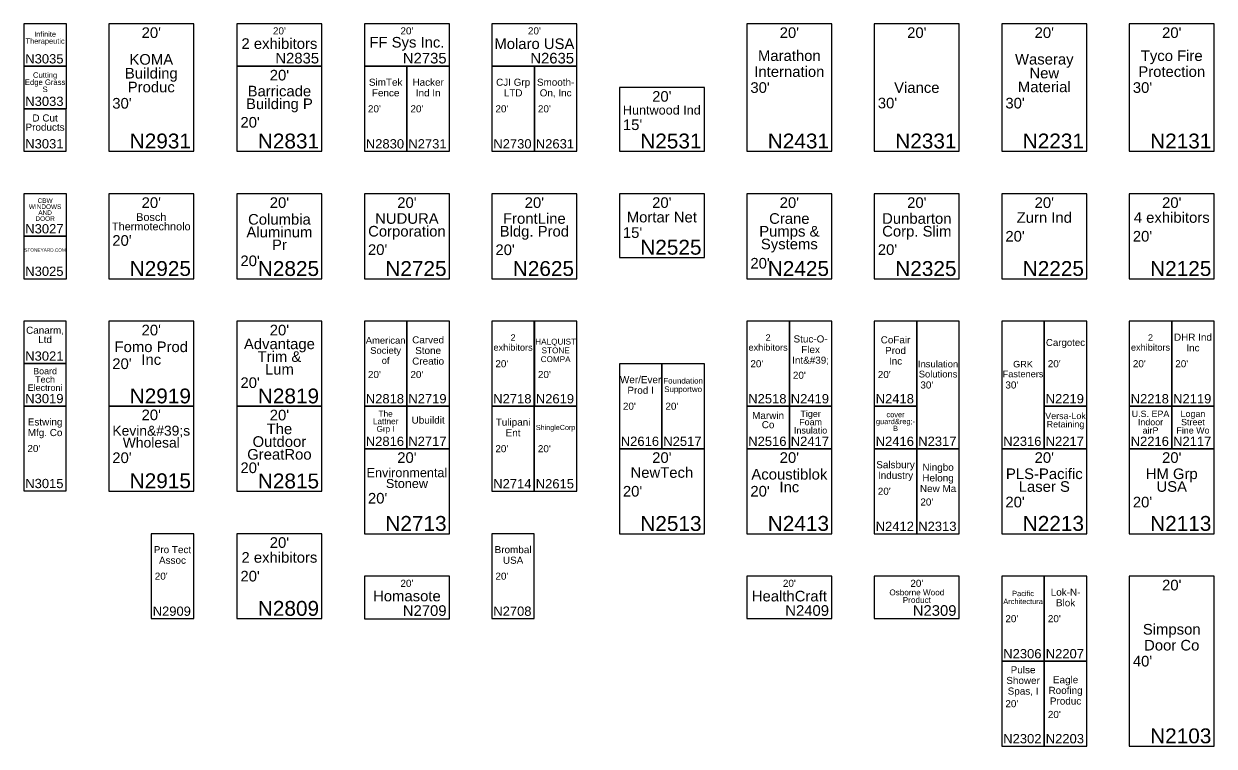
# Model space of a CAD drawing. Header units: inches. Extents: x 16728 to 32248, y 30163 to 45248.
# Drawn here: x 16728 to 20089, y 40568 to 42607 of the extents above; entities that cross this region are included whole.
import ezdxf
from ezdxf.enums import TextEntityAlignment as Align

# ---------------------------------------------------------------- set-up
doc = ezdxf.new("R2010")
doc.units = ezdxf.units.IN
doc.header["$LTSCALE"] = 144
doc.header["$MEASUREMENT"] = 0
doc.layers.get('0').update_dxf_attribs({"linetype": 'CONTINUOUS'})
for name, color, linetype in [('Expo_BoothDim', 6, 'CONTINUOUS'), ('Expo_BoothName', 7, 'CONTINUOUS'), ('Expo_BoothNumber', 4, 'CONTINUOUS'), ('Expo_BoothOutline', 5, 'CONTINUOUS')]:
    doc.layers.add(name, color=color, linetype=linetype)
doc.styles.add('Expo_Lite', font='Swis721 BT Roman.ttf')

# ---------------------------------------------------------------- blocks, each defined once
blk = doc.blocks.new('Expo10x10')
at = {"color": 0}
blk.add_lwpolyline([(0, 0), (120, 0), (120, 120), (0, 120)], close=True, dxfattribs=at)
blk = doc.blocks.new('Expo10x20')
at = {"color": 0}
blk.add_lwpolyline([(0, 0), (120, 0), (120, 240), (0, 240)], close=True, dxfattribs=at)
blk = doc.blocks.new('Expo20x20')
at = {"color": 0}
blk.add_lwpolyline([(0, 0), (240, 0), (240, 240), (0, 240)], close=True, dxfattribs=at)

msp = doc.modelspace()

# ---------------------------------------------------------------- linework, layer by layer
at = {"layer": 'Expo_BoothOutline', "color": 2}
for points in [[(16967.8, 42247.5), (17207.9, 42247.5), (17207.9, 42607.4), (16967.8, 42607.4)], [(18769.3, 42247.5), (19009.3, 42247.5), (19009.3, 42607.4), (18769.3, 42607.4)], [(19129.1, 42247.5), (19369.2, 42247.5), (19369.2, 42607.4), (19129.1, 42607.4)], [(19489.2, 42247.5), (19729.1, 42247.5), (19729.1, 42607.4), (19489.2, 42607.4)], [(19849.1, 42247.5), (20088.8, 42247.5), (20088.8, 42607.4), (19849.1, 42607.4)], [(18409.4, 42247.5), (18649.3, 42247.5), (18649.3, 42427.4), (18409.4, 42427.4)], [(16967.8, 41887.4), (17207.9, 41887.4), (17207.9, 42127.5), (16967.8, 42127.5)], [(17329.6, 41887.4), (17569.6, 41887.4), (17569.6, 42127.5), (17329.6, 42127.5)], [(17689.6, 41887.4), (17929.5, 41887.4), (17929.5, 42127.5), (17689.6, 42127.5)], [(18049.5, 41887.4), (18289.4, 41887.4), (18289.4, 42127.5), (18049.5, 42127.5)], [(18409.4, 41947.5), (18649.3, 41947.5), (18649.3, 42127.5), (18409.4, 42127.5)], [(18769.3, 41887.4), (19009.3, 41887.4), (19009.3, 42127.5), (18769.3, 42127.5)], [(19129.1, 41887.4), (19369.2, 41887.4), (19369.2, 42127.5), (19129.1, 42127.5)], [(19489.2, 41887.4), (19729.1, 41887.4), (19729.1, 42127.5), (19489.2, 42127.5)], [(19849.1, 41887.4), (20088.8, 41887.4), (20088.8, 42127.5), (19849.1, 42127.5)], [(17689.6, 41527.6), (17809.4, 41527.6), (17809.4, 41767.4), (17689.6, 41767.4)], [(17809.5, 41527.6), (17929.5, 41527.6), (17929.5, 41767.4), (17809.5, 41767.4)], [(18769.3, 41527.6), (18889.3, 41527.6), (18889.3, 41767.6), (18769.3, 41767.6)], [(18889.3, 41527.6), (19009.3, 41527.6), (19009.3, 41767.6), (18889.3, 41767.6)], [(19129.1, 41527.6), (19249.1, 41527.6), (19249.1, 41767.6), (19129.1, 41767.6)], [(19249.2, 41407.5), (19369.2, 41407.5), (19369.2, 41767.6), (19249.2, 41767.6)], [(19489.2, 41407.5), (19609, 41407.5), (19609, 41767.6), (19489.2, 41767.6)], [(19609, 41527.6), (19729, 41527.6), (19729, 41767.6), (19609, 41767.6)], [(19849.1, 41527.6), (19968.9, 41527.6), (19968.9, 41767.6), (19849.1, 41767.6)], [(19968.9, 41527.6), (20088.7, 41527.6), (20088.7, 41767.6), (19968.9, 41767.6)], [(18409.4, 41407.5), (18529.4, 41407.5), (18529.4, 41647.6), (18409.4, 41647.6)], [(18529.4, 41407.5), (18649.4, 41407.5), (18649.4, 41647.6), (18529.4, 41647.6)], [(16728.1, 41288.3), (16848, 41288.3), (16848, 41528.1), (16728.1, 41528.1)], [(17689.6, 41167.7), (17929.5, 41167.7), (17929.5, 41407.6), (17689.6, 41407.6)], [(18769.3, 41167.7), (19009.3, 41167.7), (19009.3, 41407.6), (18769.3, 41407.6)], [(19489.2, 41167.7), (19729.1, 41167.7), (19729.1, 41407.6), (19489.2, 41407.6)], [(19849.1, 41167.7), (20088.8, 41167.7), (20088.8, 41407.6), (19849.1, 41407.6)], [(17087.8, 40927.8), (17207.7, 40927.8), (17207.7, 41167.7), (17087.8, 41167.7)], [(17329.6, 40927.8), (17569.6, 40927.8), (17569.6, 41167.7), (17329.6, 41167.7)], [(18049.5, 40927.8), (18169.3, 40927.8), (18169.3, 41167.7), (18049.5, 41167.7)], [(17689.6, 40927.6), (17929.5, 40927.6), (17929.5, 41047.6), (17689.6, 41047.6)], [(18769.3, 40927.8), (19009.3, 40927.8), (19009.3, 41047.6), (18769.3, 41047.6)], [(19129.1, 40927.8), (19369.2, 40927.8), (19369.2, 41047.6), (19129.1, 41047.6)], [(19849.1, 40567.9), (20088.8, 40567.9), (20088.8, 41047.6), (19849.1, 41047.6)]]:
    msp.add_lwpolyline(points, close=True, dxfattribs=at)
at = {"layer": 'Expo_BoothOutline', "color": 5}
for points in [[(17689.6, 41407.5), (17809.4, 41407.5), (17809.4, 41527.5), (17689.6, 41527.5)], [(19849.1, 41407.5), (19968.9, 41407.5), (19968.9, 41527.5), (19849.1, 41527.5)], [(19968.9, 41407.5), (20088.7, 41407.5), (20088.7, 41527.5), (19968.9, 41527.5)]]:
    msp.add_lwpolyline(points, close=True, dxfattribs=at)

# ---------------------------------------------------------------- block references
at = {"layer": 'Expo_BoothOutline', "color": 5, "rotation": 269.9999999993303}
for p in [(16728.1, 42607.4), (16728.1, 42487.4), (16728, 42367.5), (16728.1, 42127.5), (16728.1, 42007.5), (16728, 41768.1), (16728, 41648.1), (17809.5, 41527.5), (18769.3, 41527.5), (18889.3, 41527.5), (19129.1, 41527.5), (19609, 41527.5)]:
    msp.add_blockref('Expo10x10', p, dxfattribs=at)
at = {"layer": 'Expo_BoothOutline', "color": 2, "rotation": 269.9999999993303}
for name, p in [('Expo10x20', (17329.6, 42607.4)), ('Expo10x20', (17689.6, 42607.4)), ('Expo10x20', (18049.5, 42607.4)), ('Expo20x20', (17329.6, 42487.4)), ('Expo20x20', (16967.8, 41767.6)), ('Expo20x20', (17329.6, 41767.6)), ('Expo20x20', (16967.8, 41528.1)), ('Expo20x20', (17329.6, 41527.6)), ('Expo20x20', (18409.4, 41407.5))]:
    msp.add_blockref(name, p, dxfattribs=at)
at = {"layer": 'Expo_BoothOutline', "color": 2}
for p in [(17689.6, 42247.4), (17809.6, 42247.4), (18049.5, 42247.4), (18169.5, 42247.4), (18049.3, 41527.6), (18169.5, 41527.6), (18049.3, 41287.7), (18169.3, 41287.6), (19129.1, 41167.5), (19249.2, 41167.5), (19489.2, 40807.7), (19609.2, 40807.7), (19489.2, 40567.7), (19609.2, 40567.7)]:
    msp.add_blockref('Expo10x20', p, dxfattribs=at)

# ---------------------------------------------------------------- texts
at = {"layer": 'Expo_BoothDim', "color": 6, "style": 'Expo_Lite'}
for height, p in [(30, (17087.9, 42597.4)), (20, (17449.6, 42597.4)), (20, (17809.6, 42597.4)), (20, (18169.5, 42597.4)), (30, (18889.3, 42597.4)), (30, (19249.2, 42597.4)), (30, (19609.1, 42597.4)), (30, (19968.9, 42597.4)), (30, (17449.6, 42477.4)), (30, (18529.3, 42417.4)), (30, (17087.9, 42117.5)), (30, (17449.6, 42117.5)), (30, (17809.6, 42117.5)), (30, (18169.4, 42117.5)), (30, (18529.3, 42117.5)), (30, (18889.3, 42117.5)), (30, (19249.2, 42117.5)), (30, (19609.1, 42117.5)), (30, (19968.9, 42117.5)), (30, (17087.8, 41757.6)), (30, (17449.6, 41757.6)), (30, (17087.8, 41518.1)), (30, (17449.6, 41517.6)), (30, (17809.6, 41397.6)), (30, (18529.4, 41397.5)), (30, (18889.3, 41397.6)), (30, (19609.1, 41397.6)), (30, (19968.9, 41397.6)), (30, (17449.6, 41157.7)), (20, (17809.6, 41037.6)), (20, (18889.3, 41037.6)), (20, (19249.2, 41037.6)), (30, (19968.9, 41037.6))]:
    msp.add_text("20'", height=height, dxfattribs=at).set_placement(p, align=Align.TOP_CENTER)
for s, height, p in [("30'", 30, (18779.3, 42427.4)), ("30'", 30, (19859.1, 42427.4)), ("30'", 30, (16977.8, 42383)), ("30'", 30, (19139.1, 42383.6)), ("30'", 30, (19499.2, 42383.4)), ("20'", 20, (17699.6, 42367.4)), ("20'", 20, (17819.6, 42367.4)), ("20'", 20, (18059.5, 42367.4)), ("20'", 20, (18179.5, 42367.4)), ("20'", 30, (17339.6, 42329.3)), ("15'", 30, (18419.4, 42322.4)), ("20'", 30, (16977.8, 41995.6)), ("15'", 30, (18419.4, 42017.8)), ("20'", 30, (19499.2, 42007.5)), ("20'", 30, (19859.1, 42007.5)), ("20'", 30, (17699.6, 41969.8)), ("20'", 30, (18059.5, 41969.4)), ("20'", 30, (19139.1, 41969.8)), ("20'", 30, (17339.6, 41938.1)), ("20'", 30, (18779.3, 41931.3)), ("20'", 30, (16977.8, 41647.6)), ("20'", 20, (18059.3, 41647.6)), ("20'", 20, (18779.3, 41647.6)), ("20'", 20, (19619, 41647.6)), ("20'", 20, (19859.1, 41647.6)), ("20'", 20, (19978.9, 41647.6)), ("20'", 30, (17339.6, 41594.1)), ("20'", 20, (17699.6, 41617.2)), ("20'", 20, (17819.5, 41617.1)), ("20'", 20, (18179.5, 41617.2)), ("20'", 20, (18899.3, 41615)), ("20'", 20, (19139.1, 41617.1)), ("30'", 20, (19259.2, 41587.6)), ("30'", 20, (19499.2, 41587.6)), ("20'", 20, (18419.4, 41527.6)), ("20'", 20, (18539.4, 41527.6)), ("20'", 20, (16738.1, 41408.2)), ("20'", 20, (18059.3, 41407.7)), ("20'", 20, (18179.3, 41407.6)), ("20'", 30, (16977.8, 41382.1)), ("20'", 30, (17339.6, 41353.8)), ("20'", 30, (17699.6, 41267.8)), ("20'", 30, (18419.4, 41287.5)), ("20'", 30, (18779.3, 41287.6)), ("20'", 20, (19139.1, 41287.5)), ("20'", 30, (19499.2, 41257)), ("20'", 30, (19859.1, 41256.9)), ("20'", 20, (19259.2, 41257.2)), ("20'", 20, (17097.8, 41047.8)), ("20'", 30, (17339.6, 41047.8)), ("20'", 20, (18059.5, 41047.8)), ("20'", 20, (19499.2, 40927.7)), ("20'", 20, (19619.2, 40927.7)), ("40'", 30, (19859.1, 40807.8)), ("20'", 20, (19499.2, 40687.7)), ("20'", 20, (19619.2, 40657.3))]:
    msp.add_text(s, height=height, dxfattribs=at).set_placement(p, align=Align.MIDDLE_LEFT)
at = {"layer": 'Expo_BoothName', "color": 7, "style": 'Expo_Lite'}
for s, height, p in [('Infinite', 15, (16788.1, 42578.1)), ('Therapeutic', 15, (16788.1, 42558.6)), ('2 exhibitors', 30, (17449.6, 42551.5)), ('FF Sys Inc.', 30, (17809.6, 42555.3)), ('Molaro USA', 30, (18169.5, 42551.1)), ('KOMA', 30, (17087.9, 42506.9)), ('Marathon', 30, (18889.3, 42517.4)), ('Waseray', 30, (19609.1, 42507.4)), ('Tyco Fire', 30, (19968.9, 42517.4)), ('Building', 30, (17087.9, 42467.9)), ('Internation', 30, (18889.3, 42472.4)), ('New', 30, (19609.1, 42468.4)), ('Protection', 30, (19968.9, 42472.4)), ('Edge Grass', 15.5, (16788.1, 42442.5)), ('Cutting', 15.5, (16788.1, 42462.7)), ('SimTek', 20, (17749.6, 42442.4)), ('Hacker', 20, (17869.6, 42442.4)), ('CJI Grp', 20, (18109.5, 42442.4)), ('Smooth-', 20, (18229.5, 42442.4)), ('S', 15.5, (16788.1, 42422.4)), ('Produc', 30, (17087.9, 42428.9)), ('Barricade', 30, (17449.6, 42417.5)), ('Fence', 20, (17749.6, 42412.4)), ('Ind In', 20, (17869.6, 42412.4)), ('LTD', 20, (18109.5, 42412.4)), ('On, Inc', 20, (18229.5, 42412.4)), ('Viance', 30, (19249.2, 42427.4)), ('Material', 30, (19609.1, 42429.4)), ('Building P', 30, (17449.6, 42381.5)), ('D Cut', 20, (16788, 42341.5)), ('Huntwood Ind', 25.5, (18529.3, 42363.9)), ('Products', 20, (16788, 42315.5)), ('CBW', 13, (16788.1, 42108)), ('WINDOWS', 13, (16788.1, 42091.1)), ('AND', 13, (16788.1, 42074.2)), ('DOOR', 13, (16788.1, 42057.3)), ('Thermotechnolo', 22, (17087.9, 42035.3)), ('Bosch', 22, (17087.9, 42061.7)), ('Columbia', 30, (17449.6, 42055.3)), ('NUDURA', 30, (17809.6, 42057.7)), ('FrontLine', 30, (18169.4, 42057.7)), ('Mortar Net', 30, (18529.3, 42061.6)), ('Crane', 30, (18889.3, 42057.6)), ('Dunbarton', 30, (19249.2, 42057.7)), ('Zurn Ind', 30, (19609.1, 42060.5)), ('4 exhibitors', 30, (19968.9, 42060.5)), ('Aluminum', 30, (17449.6, 42019.3)), ('Corporation', 30, (17809.6, 42021.7)), ('Bldg. Prod', 30, (18169.4, 42021.7)), ('Pumps &', 30, (18889.3, 42021.6)), ('Corp. Slim', 30, (19249.2, 42021.7)), ('Pr', 30, (17449.6, 41983.3)), ('Systems', 30, (18889.3, 41985.6)), ('STONEYARD.COM', 9.5, (16788.1, 41968.5)), ('Canarm,', 20, (16788, 41742.1)), ('Ltd', 20, (16788, 41716.1)), ('Fomo Prod', 30, (17087.8, 41695.4)), ('Advantage', 30, (17449.6, 41703.8)), ('American', 19, (17749.5, 41713.6)), ('Carved', 20, (17869.5, 41715)), ('2', 18.5, (18109.3, 41721.5)), ('HALQUIST', 16.5, (18229.5, 41709.9)), ('2', 18.5, (18829.3, 41721.5)), ('Stuc-O-', 20, (18949.3, 41717.6)), ('CoFair', 20, (19189.1, 41715.1)), ('Cargotec', 19.5, (19669, 41707.6)), ('2', 18.5, (19909, 41721.5)), ('DHR Ind', 20, (20028.8, 41722.6)), ('Inc', 30, (17087.8, 41659.4)), ('Trim &', 30, (17449.6, 41667.8)), ('Society', 19, (17749.5, 41685.1)), ('Stone', 20, (17869.5, 41685)), ('exhibitors', 18.5, (18109.3, 41693.7)), ('STONE', 16.5, (18229.5, 41685.2)), ('exhibitors', 18.5, (18829.3, 41693.7)), ('Flex', 20, (18949.3, 41687.6)), ('Prod', 20, (19189.1, 41685.1)), ('exhibitors', 18.5, (19909, 41693.7)), ('Inc', 20, (20028.8, 41692.6)), ('Lum', 30, (17449.6, 41631.8)), ('of', 19, (17749.5, 41656.6)), ('Creatio', 20, (17869.5, 41655)), ('COMPA', 16.5, (18229.5, 41660.4)), ('Int&#39;', 20, (18949.3, 41657.6)), ('Inc', 20, (19189.1, 41655.1)), ('Insulation', 19, (19309.2, 41646.8)), ('GRK', 18.5, (19549.1, 41646.4)), ('Board', 18, (16788, 41626.8)), ('Tech', 18, (16788, 41603.4)), ('Wer/Ever', 20, (18469.4, 41602.6)), ('Foundation', 16, (18589.4, 41599.6)), ('Solutions', 19, (19309.2, 41618.3)), ('Fasteners', 18.5, (19549.1, 41618.7)), ('Electroni', 18, (16788, 41580)), ('Prod I', 20, (18469.4, 41572.6)), ('Supportwo', 16, (18589.4, 41575.6)), ('The', 16.5, (17749.5, 41506.5)), ('Marwin', 20, (18829.3, 41501.5)), ('Tiger', 18, (18949.3, 41506.3)), ('cover', 15, (19189.1, 41504)), ('Versa-Lok', 18, (19669, 41500.2)), ('U.S. EPA', 18, (19909, 41506)), ('Logan', 18, (20028.8, 41506.2)), ('Estwing', 20, (16788.1, 41483.2)), ('Kevin&#39;s', 28, (17087.8, 41458.5)), ('The', 30, (17449.6, 41463.8)), ('Lattner', 16.5, (17749.5, 41485)), ('Ubuildit', 20, (17869.5, 41488.5)), ('Tulipani', 20, (18109.3, 41482.7)), ('ShingleCorp', 14.5, (18229.3, 41467.6)), ('Co', 20, (18829.3, 41475.5)), ('Foam', 18, (18949.3, 41482.9)), ('guard&reg;-', 15, (19189.1, 41484.5)), ('B', 15, (19189.1, 41465)), ('Retaining', 18, (19669, 41476.8)), ('Indoor', 18, (19909, 41482.6)), ('Street', 18, (20028.8, 41482.8)), ('Mfg. Co', 20, (16788.1, 41453.2)), ('Wholesal', 28, (17087.8, 41424.9)), ('Outdoor', 30, (17449.6, 41427.8)), ('Grp I', 16.5, (17749.5, 41463.6)), ('Ent', 20, (18109.3, 41452.7)), ('Insulatio', 18, (18949.3, 41459.5)), ('airP', 18, (19909, 41459.2)), ('Fine Wo', 18, (20028.8, 41459.4)), ('GreatRoo', 30, (17449.6, 41391.8)), ('Salsbury', 20, (19189.1, 41362.5)), ('Environmental', 25.5, (17809.6, 41340)), ('NewTech', 30, (18529.4, 41340.5)), ('Acoustiblok', 30, (18889.3, 41335.5)), ('Industry', 20, (19189.1, 41332.5)), ('Ningbo', 20, (19309.2, 41355.2)), ('PLS-Pacific', 30, (19609.1, 41336.9)), ('HM Grp', 30, (19968.9, 41336.9)), ('Stonew', 25.5, (17809.6, 41309.4)), ('Inc', 30, (18889.3, 41299.5)), ('New Ma', 20, (19309.2, 41295.2)), ('Helong', 20, (19309.2, 41325.2)), ('Laser S', 30, (19609.1, 41300.9)), ('USA', 30, (19968.9, 41300.9)), ('Pro Tect', 20, (17147.7, 41122.7)), ('Assoc', 20, (17147.7, 41092.7)), ('2 exhibitors', 30, (17449.6, 41100.7)), ('Brombal', 20, (18109.4, 41122.7)), ('USA', 20, (18109.4, 41092.7)), ('Homasote', 30, (17809.6, 40991.7)), ('HealthCraft', 30, (18889.3, 40991.5)), ('Osborne Wood', 16.5, (19249.2, 41001.9)), ('Pacific', 15, (19549.2, 40998.9)), ('Lok-N-', 20, (19669.2, 41002.7)), ('Product', 16.5, (19249.2, 40980.4)), ('Architectura', 15, (19549.2, 40976.4)), ('Blok', 20, (19669.2, 40972.7)), ('Simpson', 30, (19968.9, 40897.8)), ('Door Co', 30, (19968.9, 40852.8)), ('Pulse', 20, (19549.2, 40783.3)), ('Shower', 20, (19549.2, 40753.3)), ('Spas, I', 20, (19549.2, 40723.3)), ('Roofing', 20, (19669.2, 40725.3)), ('Eagle', 20, (19669.2, 40755.3)), ('Produc', 20, (19669.2, 40695.3))]:
    msp.add_text(s, height=height, dxfattribs=at).set_placement(p, align=Align.MIDDLE_CENTER)
at = {"layer": 'Expo_BoothNumber', "color": 4, "style": 'Expo_Lite'}
for s, height, p in [('N3035', 26.24, (16840.1, 42495.4)), ('N2835', 30, (17561.6, 42495.4)), ('N2735', 30, (17921.6, 42495.4)), ('N2635', 30, (18281.5, 42495.4)), ('N3033', 26.24, (16840.1, 42375.4)), ('N3031', 26.24, (16840, 42255.5)), ('N2931', 42, (17199.9, 42255.5)), ('N2831', 42, (17561.6, 42255.4)), ('N2830', 26.24, (17801.6, 42255.4)), ('N2731', 26.24, (17921.6, 42255.4)), ('N2730', 26.24, (18161.5, 42255.4)), ('N2631', 26.24, (18281.5, 42255.4)), ('N2531', 42, (18641.3, 42255.5)), ('N2431', 42, (19001.3, 42255.5)), ('N2331', 42, (19361.2, 42255.5)), ('N2231', 42, (19721.1, 42255.5)), ('N2131', 42, (20080.8, 42255.5)), ('N3027', 26.24, (16840.1, 42015.5)), ('N2525', 42, (18641.3, 41955.5)), ('N3025', 26.24, (16840.1, 41895.5)), ('N2925', 42, (17199.9, 41895.4)), ('N2825', 42, (17561.6, 41895.4)), ('N2725', 42, (17921.5, 41895.4)), ('N2625', 42, (18281.4, 41895.4)), ('N2425', 42, (19001.3, 41895.4)), ('N2325', 42, (19361.2, 41895.4)), ('N2225', 42, (19721.1, 41895.4)), ('N2125', 42, (20080.8, 41895.4)), ('N3021', 26.24, (16840, 41656.1)), ('N2919', 42, (17199.8, 41535.6)), ('N2819', 42, (17561.6, 41535.6)), ('N3019', 26.24, (16840, 41536.1)), ('N2818', 26.2, (17801.4, 41535.6)), ('N2719', 26.24, (17921.5, 41535.6)), ('N2718', 26.24, (18161.3, 41535.6)), ('N2619', 26.24, (18281.5, 41535.6)), ('N2518', 26.24, (18881.3, 41535.6)), ('N2419', 26.24, (19001.3, 41535.6)), ('N2418', 26.24, (19241.1, 41535.6)), ('N2219', 26.24, (19721, 41535.6)), ('N2218', 26.2, (19960.9, 41535.6)), ('N2119', 26.2, (20080.7, 41535.6)), ('N2816', 26.2, (17801.4, 41415.5)), ('N2717', 26.24, (17921.5, 41415.5)), ('N2616', 26.24, (18521.4, 41415.5)), ('N2517', 26.24, (18641.4, 41415.5)), ('N2516', 26.24, (18881.3, 41415.5)), ('N2417', 26.24, (19001.3, 41415.5)), ('N2416', 26.24, (19241.1, 41415.5)), ('N2317', 26.24, (19361.2, 41415.5)), ('N2316', 26.2, (19601, 41415.5)), ('N2217', 26.24, (19721, 41415.5)), ('N2216', 26.2, (19960.9, 41415.5)), ('N2117', 26.2, (20080.7, 41415.5)), ('N2915', 42, (17199.8, 41296.1)), ('N2815', 42, (17561.6, 41295.6)), ('N3015', 26.2, (16840, 41296.3)), ('N2714', 26.24, (18161.3, 41295.7)), ('N2615', 26.24, (18281.3, 41295.6)), ('N2713', 42, (17921.5, 41175.7)), ('N2513', 42, (18641.4, 41175.5)), ('N2413', 42, (19001.3, 41175.7)), ('N2213', 42, (19721.1, 41175.7)), ('N2113', 42, (20080.8, 41175.7)), ('N2412', 26.24, (19241.1, 41175.5)), ('N2313', 26.24, (19361.2, 41175.5)), ('N2809', 42, (17561.6, 40935.8)), ('N2909', 26.2, (17199.7, 40935.8)), ('N2709', 30, (17921.5, 40935.6)), ('N2708', 26.2, (18161.3, 40935.8)), ('N2409', 30, (19001.3, 40935.8)), ('N2309', 30, (19361.2, 40935.8)), ('N2306', 26.24, (19601.2, 40815.7)), ('N2207', 26.24, (19721.2, 40815.7)), ('N2302', 26.24, (19601.2, 40575.7)), ('N2203', 26.24, (19721.2, 40575.7)), ('N2103', 42, (20080.8, 40575.9))]:
    msp.add_text(s, height=height, dxfattribs=at).set_placement(p, align=Align.RIGHT)

doc.saveas('drawing.dxf')
